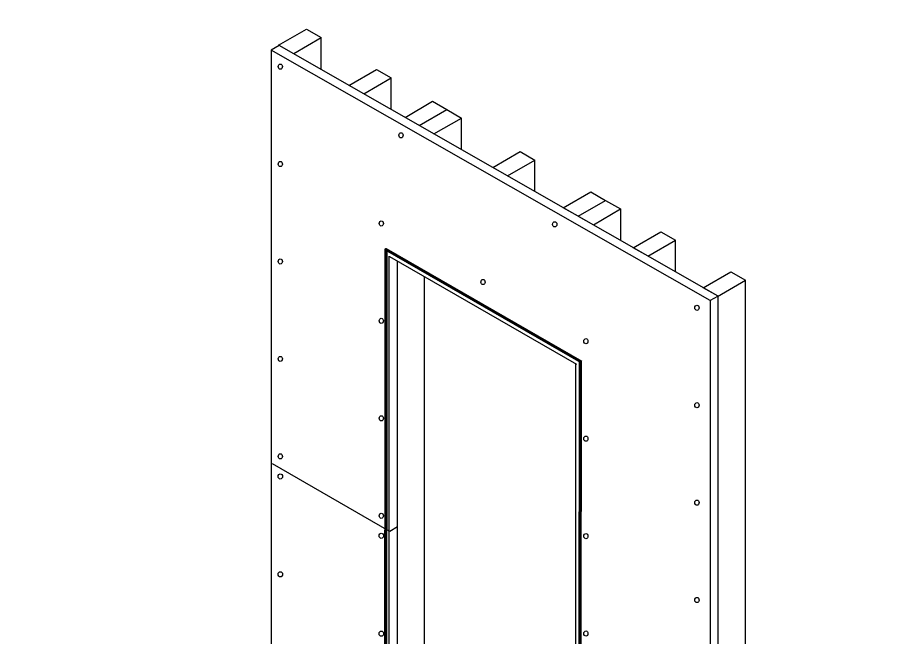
# Model space of a CAD drawing. Header units: inches. Extents: x -20.7 to 75.7, y -15.1 to 19.1.
# Drawn here: x 0.03 to 7.38, y 8.08 to 13.36 of the extents above; entities that cross this region are included whole.
import ezdxf

# ---------------------------------------------------------------- set-up
doc = ezdxf.new("R2010")
doc.units = ezdxf.units.IN
doc.header["$MEASUREMENT"] = 0
doc.layers.add('G-ANNO-TTLB', color=7, linetype='Continuous', lineweight=0)
doc.layers.add('TYVEK', color=7, linetype='Continuous', lineweight=0)

# ---------------------------------------------------------------- blocks, each defined once
blk = doc.blocks.new('Block_114')
at = {"layer": 'TYVEK', "color": 252, "lineweight": 25, "true_color": 0x838484}
for centre in [(2.2639, 12.938), (2.2639, 12.1092), (2.2639, 11.2804), (2.2639, 10.4516), (2.2639, 9.6229)]:
    blk.add_ellipse(centre, major_axis=(0, 0.0221), ratio=0.812499, dxfattribs=at)
blk = doc.blocks.new('Block_115')
at = {"layer": 'TYVEK', "color": 252, "lineweight": 25, "true_color": 0x838484}
for centre in [(2.2639, 9.452), (2.2639, 8.6198), (2.2639, 7.7875), (2.2639, 6.9552), (2.2639, 6.123)]:
    blk.add_ellipse(centre, major_axis=(0, 0.0221), ratio=0.86328, dxfattribs=at)
blk = doc.blocks.new('Block_116')
at = {"layer": 'TYVEK', "color": 252, "lineweight": 25, "true_color": 0x838484}
for centre in [(3.1228, 11.6042), (3.1228, 10.7754), (3.1228, 9.9466), (3.1228, 9.1178)]:
    blk.add_ellipse(centre, major_axis=(0, 0.0221), ratio=0.812499, dxfattribs=at)
blk = doc.blocks.new('Block_117')
at = {"layer": 'TYVEK', "color": 252, "lineweight": 25, "true_color": 0x838484}
for centre in [(3.1228, 8.947), (3.1228, 8.1147), (3.1228, 7.2825)]:
    blk.add_ellipse(centre, major_axis=(0, 0.0221), ratio=0.86328, dxfattribs=at)
blk = doc.blocks.new('Block_118')
at = {"layer": 'TYVEK', "color": 252, "lineweight": 25, "true_color": 0x838484}
for centre in [(4.8621, 10.602), (4.8621, 9.7733), (4.8621, 8.9445), (4.8621, 8.1157)]:
    blk.add_ellipse(centre, major_axis=(0, 0.0221), ratio=0.812499, dxfattribs=at)

msp = doc.modelspace()

# ---------------------------------------------------------------- hatches: boundary and pattern name
at = {"layer": 'G-ANNO-TTLB', "true_color": 0xb9529f, "transparency": 33554687}
h = msp.add_hatch(color=233, dxfattribs=at)
edge = h.paths.add_edge_path()
edge.add_spline(control_points=[(20.0342, -15.1346), (20.0342, -15.1346), (-20.6658, -15.1346), (-20.6658, -15.1346), (-20.6658, -15.1346), (-20.6658, 19.0008), (-20.6658, 19.0008), (-20.6658, 19.0008), (20.0342, 19.0008), (20.0342, 19.0008), (20.0342, 19.0008), (20.0342, -15.1346), (20.0342, -15.1346)], knot_values=[0, 0, 0, 0, 1, 1, 1, 2, 2, 2, 3, 3, 3, 4, 4, 4, 4], degree=3, periodic=0)
edge = h.paths.add_edge_path()
edge.add_spline(control_points=[(-20.5408, 18.8757), (-20.5408, 18.8757), (-20.5408, -15.0095), (-20.5408, -15.0095), (-20.5408, -15.0095), (19.9092, -15.0095), (19.9092, -15.0095), (19.9092, -15.0095), (19.9092, 18.8757), (19.9092, 18.8757), (19.9092, 18.8757), (-20.5408, 18.8757), (-20.5408, 18.8757)], knot_values=[0, 0, 0, 0, 1, 1, 1, 2, 2, 2, 3, 3, 3, 4, 4, 4, 4], degree=3, periodic=0)
edge.add_line((-20.5408, 18.8757), (-20.5408, 18.8757))

# ---------------------------------------------------------------- linework, layer by layer
at = {"layer": 'G-ANNO-TTLB'}
for points in [[(20.0342, -15.1346), (20.0342, -15.1346), (-20.6658, -15.1346), (-20.6658, -15.1346), (-20.6658, -15.1346), (-20.6658, 19.0008), (-20.6658, 19.0008), (-20.6658, 19.0008), (20.0342, 19.0008), (20.0342, 19.0008), (20.0342, 19.0008), (20.0342, -15.1346), (20.0342, -15.1346)], [(-20.5408, 18.8757), (-20.5408, 18.8757), (-20.5408, -15.0095), (-20.5408, -15.0095), (-20.5408, -15.0095), (19.9092, -15.0095), (19.9092, -15.0095), (19.9092, -15.0095), (19.9092, 18.8757), (19.9092, 18.8757), (19.9092, 18.8757), (-20.5408, 18.8757), (-20.5408, 18.8757)]]:
    msp.add_open_spline(points, degree=3, knots=[0, 0, 0, 0, 1, 1, 1, 2, 2, 2, 3, 3, 3, 4, 4, 4, 4], dxfattribs=at)
at = {"layer": 'TYVEK', "color": 33, "lineweight": 25, "true_color": 0xcb9865}
for p, q in [((2.2492, 13.1198), (2.4861, 13.2568)), ((2.4861, 13.2568), (2.611, 13.1852)), ((2.3778, 13.0502), (2.611, 13.1852)), ((2.611, 12.9164), (2.611, 13.1852)), ((2.2528, 13.1178), (2.2492, 13.1198)), ((2.8457, 12.7775), (3.0825, 12.9146)), ((3.0825, 12.9146), (3.2075, 12.8429)), ((2.9742, 12.7079), (3.2075, 12.8429)), ((3.2075, 12.5741), (3.2075, 12.8429)), ((3.3252, 12.5054), (3.5588, 12.6436)), ((3.4449, 12.437), (3.679, 12.5725)), ((3.5588, 12.6436), (3.679, 12.5725)), ((3.679, 12.5725), (3.804, 12.5008)), ((3.5707, 12.3658), (3.804, 12.5008)), ((3.804, 12.232), (3.804, 12.5008)), ((4.1951, 12.0086), (4.4284, 12.1436)), ((4.4284, 11.8755), (4.4284, 12.1436)), ((4.7955, 11.6658), (5.0286, 11.8006)), ((5.0286, 11.8006), (5.1565, 11.7273)), ((4.9267, 11.5909), (5.1565, 11.7273)), ((5.1565, 11.7273), (5.1565, 11.4597)), ((4.7953, 11.6656), (4.9267, 11.5909)), ((5.3885, 11.3247), (5.6254, 11.4617)), ((5.6254, 11.1919), (5.6254, 11.4617)), ((3.4902, 7.2046), (3.4902, 11.148)), ((5.9824, 10.984), (6.2193, 11.1211)), ((6.2193, 4.0652), (6.2193, 11.1211))]:
    msp.add_line(p, q, dxfattribs=at)
at = {"layer": 'TYVEK', "color": 2, "lineweight": 25, "true_color": 0xf5eb12}
for p, q in [((2.2528, 13.1178), (2.186, 13.0791)), ((5.986, 10.986), (2.2528, 13.1178)), ((2.186, 13.0791), (2.186, 6.0586)), ((5.9192, 10.9474), (2.186, 13.0791)), ((3.1884, 7.0309), (3.1884, 11.3245)), ((3.1913, 11.324), (4.7836, 10.4077)), ((3.2612, 7.0737), (3.2612, 11.2819)), ((5.9824, 10.984), (5.9192, 10.9474)), ((5.986, 7.3634), (5.986, 10.986)), ((5.9192, 10.9474), (5.9192, 7.3818)), ((4.7777, 6.2795), (4.7777, 10.4064)), ((2.1941, 9.5628), (3.1863, 8.9884)), ((3.2612, 9.0227), (3.1944, 8.984))]:
    msp.add_line(p, q, dxfattribs=at)
at = {"layer": 'TYVEK', "color": 18, "lineweight": 70, "true_color": 0x000000}
msp.add_line((4.8134, 5.6662), (4.8168, 10.4295), dxfattribs=at)
at = {"layer": 'TYVEK', "color": 33, "lineweight": 25, "true_color": 0xcb9865}
for points in [[(4.1951, 12.0086), (4.0701, 12.0803), (4.3034, 12.2153), (4.4284, 12.1436)], [(4.7953, 11.6656), (4.6703, 11.7373), (4.9036, 11.8723), (5.0286, 11.8006)], [(5.3921, 11.3267), (5.2655, 11.3974), (5.5004, 11.5334), (5.6254, 11.4617)], [(5.986, 10.986), (5.861, 11.0577), (6.0943, 11.1927), (6.2193, 11.1211)]]:
    msp.add_lwpolyline(points, dxfattribs=at)
at = {"layer": 'TYVEK', "color": 18, "lineweight": 70, "true_color": 0x000000}
msp.add_lwpolyline([(4.8239, 10.4251), (3.1605, 11.3817), (3.1591, 6.6136)], dxfattribs=at)
at = {"layer": 'TYVEK', "color": 2, "lineweight": 25, "true_color": 0xf5eb12}
msp.add_lwpolyline([(2.186, 9.6299)], dxfattribs=at)
at = {"layer": 'TYVEK', "color": 252, "lineweight": 25, "true_color": 0x838484}
for centre in [(3.2902, 12.354), (4.5978, 11.5964), (3.9874, 11.1057), (5.8065, 10.887), (5.8065, 10.0582), (5.8065, 9.2294), (5.8065, 8.4006)]:
    msp.add_ellipse(centre, major_axis=(0, 0.0221), ratio=0.812499, dxfattribs=at)

# ---------------------------------------------------------------- block references
at = {"layer": 'TYVEK'}
for name in ['Block_114', 'Block_116', 'Block_118', 'Block_115', 'Block_117']:
    msp.add_blockref(name, (0, 0), dxfattribs=at)

doc.saveas('drawing.dxf')
